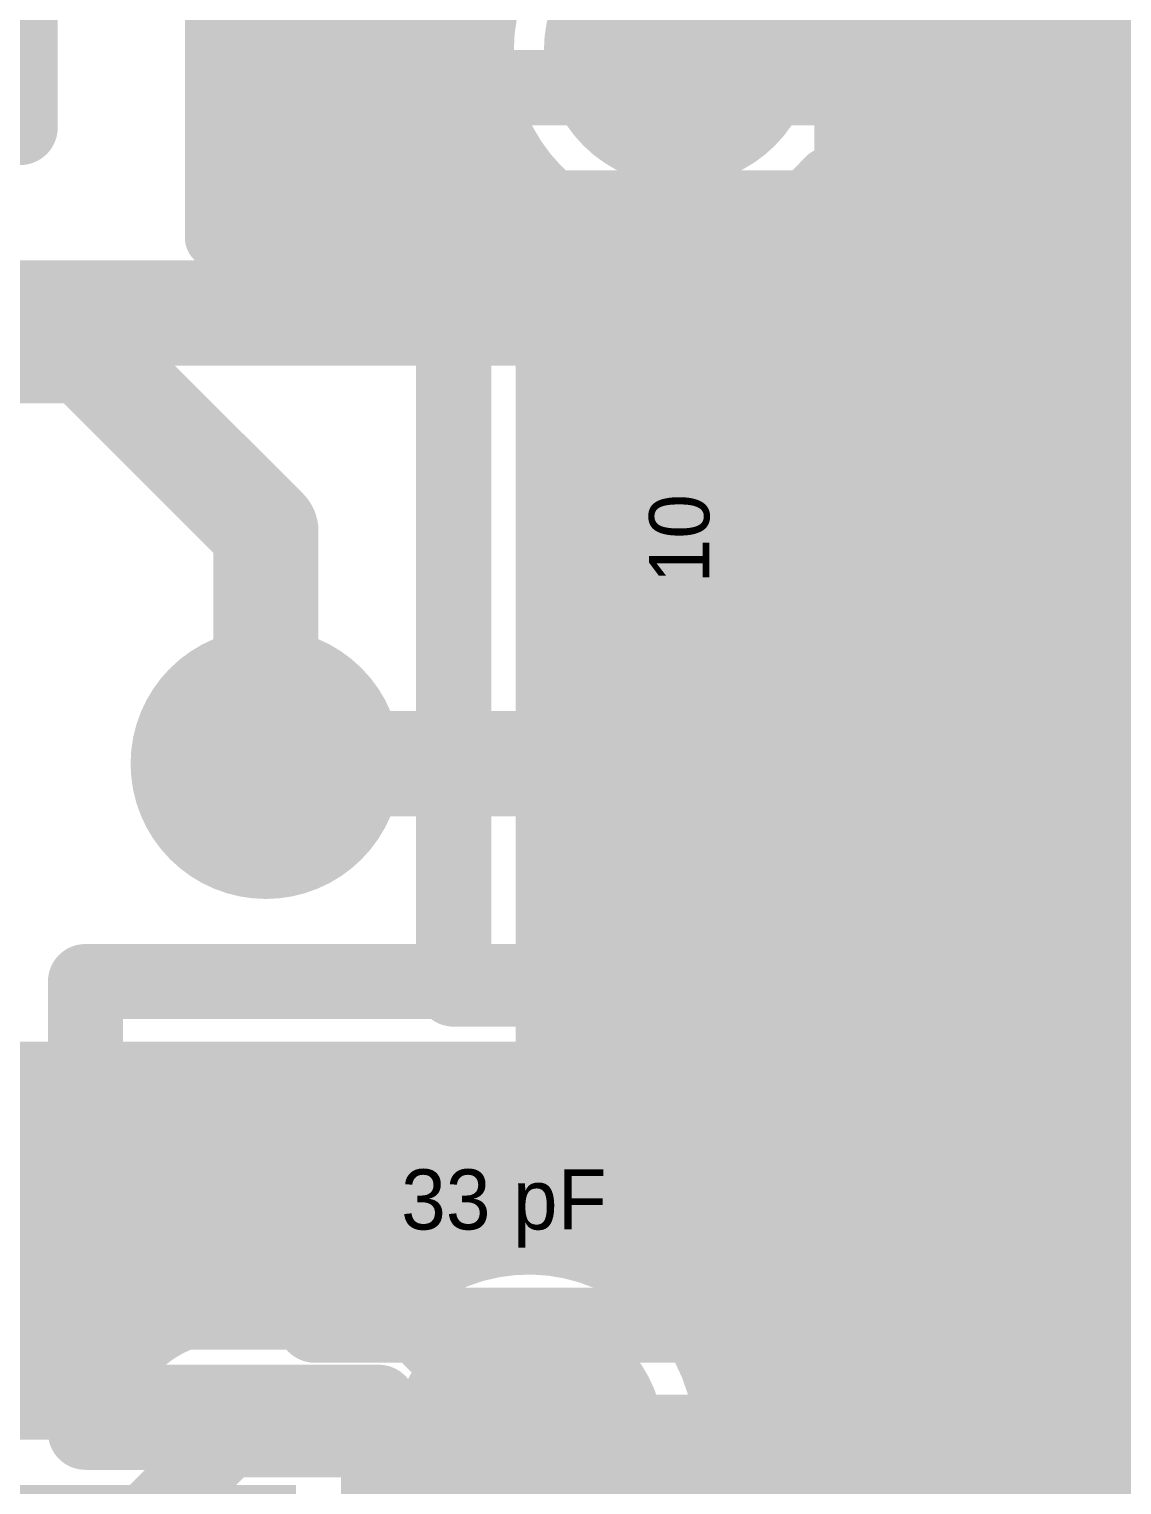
# Model space of a CAD drawing. Extents: x 7.81 to 12.22, y 5.5 to 10.76.
# Drawn here: x 9.3845 to 9.5299, y 7.721 to 7.9148 of the extents above; entities that cross this region are included whole.
import ezdxf

# ---------------------------------------------------------------- set-up
doc = ezdxf.new("R2010")
doc.units = 0
doc.layers.get('0').update_dxf_attribs({"linetype": 'CONTINUOUS'})
for name, color, linetype in [('BOTTOMLAYER', 5, 'CONTINUOUS'), ('BOTTOMSOLDER', 6, 'CONTINUOUS'), ('MECHANICAL1', 6, 'CONTINUOUS'), ('MULTILAYER', 9, 'CONTINUOUS'), ('TOPLAYER', 1, 'CONTINUOUS'), ('TOPOVERLAY', 2, 'CONTINUOUS'), ('TOPPASTE', 8, 'CONTINUOUS'), ('TOPSOLDER', 216, 'CONTINUOUS')]:
    doc.layers.add(name, color=color, linetype=linetype)

# ---------------------------------------------------------------- blocks, each defined once
blk = doc.blocks.new('0603_5')
at = {"layer": 'MECHANICAL1', "const_width": 0.01}
for points in [[(-0.000531, 0.015748), (-0.000531, -0.014252)], [(-0.000531, 0.015748), (0.059469, 0.015748)], [(0.059469, 0.015748), (0.059469, -0.014252)], [(-0.000531, -0.014252), (0.059469, -0.014252)]]:
    blk.add_lwpolyline(points, dxfattribs=at)
at = {"layer": 'MECHANICAL1', "const_width": 0.005}
for points in [[(-0.003031, 0.015748, 1), (0.001969, 0.015748, 1)], [(-0.003031, 0.015748, 1), (0.001969, 0.015748, 1)], [(0.056968, 0.015748, 1), (0.061969, 0.015748, 1)], [(0.056968, 0.015748, 1), (0.061969, 0.015748, 1)], [(-0.003031, -0.014252, 1), (0.001969, -0.014252, 1)], [(-0.003031, -0.014252, 1), (0.001969, -0.014252, 1)], [(0.056968, -0.014252, 1), (0.061969, -0.014252, 1)], [(0.056968, -0.014252, 1), (0.061969, -0.014252, 1)]]:
    blk.add_lwpolyline(points, format="xyb", close=True, dxfattribs=at)
at = {"layer": 'TOPLAYER'}
for points in [[(-0.015, -0.015), (0.015, -0.015), (-0.015, 0.015), (0.015, 0.015)], [(0.045, -0.015), (0.075, -0.015), (0.045, 0.015), (0.075, 0.015)]]:
    blk.add_solid(points, dxfattribs=at)
at = {"layer": 'TOPOVERLAY', "const_width": 0.01}
for points in [[(-0.03, 0.03), (-0.03, 0)], [(-0.03, 0.03), (0.09, 0.03)], [(0.09, 0.03), (0.09, -0.03)], [(-0.03, 0), (-0.03, -0.03)], [(-0.03, -0.03), (0.09, -0.03)]]:
    blk.add_lwpolyline(points, dxfattribs=at)
at = {"layer": 'TOPOVERLAY', "const_width": 0.005}
for points in [[(-0.0325, 0.03, 1), (-0.0275, 0.03, 1)], [(-0.0325, 0.03, 1), (-0.0275, 0.03, 1)], [(0.0875, 0.03, 1), (0.0925, 0.03, 1)], [(0.0875, 0.03, 1), (0.0925, 0.03, 1)], [(-0.0325, 0, 1), (-0.0275, 0, 1)], [(-0.0325, 0, 1), (-0.0275, 0, 1)], [(-0.0325, -0.03, 1), (-0.0275, -0.03, 1)], [(-0.0325, -0.03, 1), (-0.0275, -0.03, 1)], [(0.0875, -0.03, 1), (0.0925, -0.03, 1)], [(0.0875, -0.03, 1), (0.0925, -0.03, 1)]]:
    blk.add_lwpolyline(points, format="xyb", close=True, dxfattribs=at)
at = {"layer": 'TOPPASTE'}
for points in [[(-0.015, -0.015), (0.015, -0.015), (-0.015, 0.015), (0.015, 0.015)], [(0.045, -0.015), (0.075, -0.015), (0.045, 0.015), (0.075, 0.015)]]:
    blk.add_solid(points, dxfattribs=at)
at = {"layer": 'TOPSOLDER'}
for points in [[(-0.019, -0.019), (0.019, -0.019), (-0.019, 0.019), (0.019, 0.019)], [(0.041, -0.019), (0.079, -0.019), (0.041, 0.019), (0.079, 0.019)]]:
    blk.add_solid(points, dxfattribs=at)
blk = doc.blocks.new('0603_7')
at = {"layer": 'MECHANICAL1', "const_width": 0.01}
for points in [[(-0.000531, 0.015748), (-0.000531, -0.014252)], [(0.059469, 0.015748), (-0.000531, 0.015748)], [(0.059469, 0.015748), (0.059469, -0.014252)], [(0.059469, -0.014252), (-0.000531, -0.014252)]]:
    blk.add_lwpolyline(points, dxfattribs=at)
at = {"layer": 'MECHANICAL1', "const_width": 0.005}
for points in [[(-0.003031, 0.015748, 1), (0.001969, 0.015748, 1)], [(-0.003031, 0.015748, 1), (0.001969, 0.015748, 1)], [(0.056968, 0.015748, 1), (0.061969, 0.015748, 1)], [(0.056968, 0.015748, 1), (0.061969, 0.015748, 1)], [(-0.003031, -0.014252, 1), (0.001969, -0.014252, 1)], [(-0.003031, -0.014252, 1), (0.001969, -0.014252, 1)], [(0.056968, -0.014252, 1), (0.061969, -0.014252, 1)], [(0.056968, -0.014252, 1), (0.061969, -0.014252, 1)]]:
    blk.add_lwpolyline(points, format="xyb", close=True, dxfattribs=at)
at = {"layer": 'TOPLAYER'}
for points in [[(-0.015, -0.015), (0.015, -0.015), (-0.015, 0.015), (0.015, 0.015)], [(0.045, -0.015), (0.075, -0.015), (0.045, 0.015), (0.075, 0.015)]]:
    blk.add_solid(points, dxfattribs=at)
at = {"layer": 'TOPOVERLAY', "const_width": 0.01}
for points in [[(-0.03, 0.03), (-0.03, 0)], [(0.09, 0.03), (-0.03, 0.03)], [(0.09, 0.03), (0.09, -0.03)], [(-0.03, 0), (-0.03, -0.03)], [(0.09, -0.03), (-0.03, -0.03)]]:
    blk.add_lwpolyline(points, dxfattribs=at)
at = {"layer": 'TOPOVERLAY', "const_width": 0.005}
for points in [[(-0.0325, 0.03, 1), (-0.0275, 0.03, 1)], [(-0.0325, 0.03, 1), (-0.0275, 0.03, 1)], [(0.0875, 0.03, 1), (0.0925, 0.03, 1)], [(0.0875, 0.03, 1), (0.0925, 0.03, 1)], [(-0.0325, 0, 1), (-0.0275, 0, 1)], [(-0.0325, 0, 1), (-0.0275, 0, 1)], [(-0.0325, -0.03, 1), (-0.0275, -0.03, 1)], [(-0.0325, -0.03, 1), (-0.0275, -0.03, 1)], [(0.0875, -0.03, 1), (0.0925, -0.03, 1)], [(0.0875, -0.03, 1), (0.0925, -0.03, 1)]]:
    blk.add_lwpolyline(points, format="xyb", close=True, dxfattribs=at)
at = {"layer": 'TOPPASTE'}
for points in [[(-0.015, -0.015), (0.015, -0.015), (-0.015, 0.015), (0.015, 0.015)], [(0.045, -0.015), (0.075, -0.015), (0.045, 0.015), (0.075, 0.015)]]:
    blk.add_solid(points, dxfattribs=at)
at = {"layer": 'TOPSOLDER'}
for points in [[(-0.019, -0.019), (0.019, -0.019), (-0.019, 0.019), (0.019, 0.019)], [(0.041, -0.019), (0.079, -0.019), (0.041, 0.019), (0.079, 0.019)]]:
    blk.add_solid(points, dxfattribs=at)
blk = doc.blocks.new('0603_10')
at = {"layer": 'MECHANICAL1', "const_width": 0.01}
for points in [[(-0.000531, -0.014252), (-0.000531, 0.015748)], [(-0.000531, 0.015748), (0.059469, 0.015748)], [(0.059469, -0.014252), (0.059469, 0.015748)], [(-0.000531, -0.014252), (0.059469, -0.014252)]]:
    blk.add_lwpolyline(points, dxfattribs=at)
at = {"layer": 'MECHANICAL1', "const_width": 0.005}
for points in [[(-0.003031, 0.015748, 1), (0.001969, 0.015748, 1)], [(-0.003031, 0.015748, 1), (0.001969, 0.015748, 1)], [(0.056968, 0.015748, 1), (0.061969, 0.015748, 1)], [(0.056968, 0.015748, 1), (0.061969, 0.015748, 1)], [(-0.003031, -0.014252, 1), (0.001969, -0.014252, 1)], [(-0.003031, -0.014252, 1), (0.001969, -0.014252, 1)], [(0.056968, -0.014252, 1), (0.061969, -0.014252, 1)], [(0.056968, -0.014252, 1), (0.061969, -0.014252, 1)]]:
    blk.add_lwpolyline(points, format="xyb", close=True, dxfattribs=at)
at = {"layer": 'TOPLAYER'}
for points in [[(-0.015, -0.015), (0.015, -0.015), (-0.015, 0.015), (0.015, 0.015)], [(0.045, -0.015), (0.075, -0.015), (0.045, 0.015), (0.075, 0.015)]]:
    blk.add_solid(points, dxfattribs=at)
at = {"layer": 'TOPOVERLAY', "const_width": 0.01}
for points in [[(-0.03, 0), (-0.03, 0.03)], [(-0.03, 0.03), (0.09, 0.03)], [(0.09, -0.03), (0.09, 0.03)], [(-0.03, -0.03), (-0.03, 0)], [(-0.03, -0.03), (0.09, -0.03)]]:
    blk.add_lwpolyline(points, dxfattribs=at)
at = {"layer": 'TOPOVERLAY', "const_width": 0.005}
for points in [[(-0.0325, 0.03, 1), (-0.0275, 0.03, 1)], [(-0.0325, 0.03, 1), (-0.0275, 0.03, 1)], [(0.0875, 0.03, 1), (0.0925, 0.03, 1)], [(0.0875, 0.03, 1), (0.0925, 0.03, 1)], [(-0.0325, 0, 1), (-0.0275, 0, 1)], [(-0.0325, 0, 1), (-0.0275, 0, 1)], [(-0.0325, -0.03, 1), (-0.0275, -0.03, 1)], [(-0.0325, -0.03, 1), (-0.0275, -0.03, 1)], [(0.0875, -0.03, 1), (0.0925, -0.03, 1)], [(0.0875, -0.03, 1), (0.0925, -0.03, 1)]]:
    blk.add_lwpolyline(points, format="xyb", close=True, dxfattribs=at)
at = {"layer": 'TOPPASTE'}
for points in [[(-0.015, -0.015), (0.015, -0.015), (-0.015, 0.015), (0.015, 0.015)], [(0.045, -0.015), (0.075, -0.015), (0.045, 0.015), (0.075, 0.015)]]:
    blk.add_solid(points, dxfattribs=at)
at = {"layer": 'TOPSOLDER'}
for points in [[(-0.019, -0.019), (0.019, -0.019), (-0.019, 0.019), (0.019, 0.019)], [(0.041, -0.019), (0.079, -0.019), (0.041, 0.019), (0.079, 0.019)]]:
    blk.add_solid(points, dxfattribs=at)
blk = doc.blocks.new('0603_13')
at = {"layer": 'MECHANICAL1', "const_width": 0.01}
for points in [[(0.059469, 0.015748), (-0.000531, 0.015748)], [(-0.000531, 0.015748), (-0.000531, -0.014252)], [(0.059469, 0.015748), (0.059469, -0.014252)], [(0.059469, -0.014252), (-0.000531, -0.014252)]]:
    blk.add_lwpolyline(points, dxfattribs=at)
at = {"layer": 'MECHANICAL1', "const_width": 0.005}
for points in [[(-0.003031, 0.015748, 1), (0.001969, 0.015748, 1)], [(-0.003031, 0.015748, 1), (0.001969, 0.015748, 1)], [(0.056968, 0.015748, 1), (0.061969, 0.015748, 1)], [(0.056968, 0.015748, 1), (0.061969, 0.015748, 1)], [(-0.003031, -0.014252, 1), (0.001969, -0.014252, 1)], [(-0.003031, -0.014252, 1), (0.001969, -0.014252, 1)], [(0.056968, -0.014252, 1), (0.061969, -0.014252, 1)], [(0.056968, -0.014252, 1), (0.061969, -0.014252, 1)]]:
    blk.add_lwpolyline(points, format="xyb", close=True, dxfattribs=at)
at = {"layer": 'TOPLAYER'}
for points in [[(-0.015, -0.015), (0.015, -0.015), (-0.015, 0.015), (0.015, 0.015)], [(0.045, -0.015), (0.075, -0.015), (0.045, 0.015), (0.075, 0.015)]]:
    blk.add_solid(points, dxfattribs=at)
at = {"layer": 'TOPOVERLAY', "const_width": 0.01}
for points in [[(0.09, 0.03), (-0.03, 0.03)], [(-0.03, 0.03), (-0.03, 0)], [(0.09, 0.03), (0.09, -0.03)], [(-0.03, 0), (-0.03, -0.03)], [(0.09, -0.03), (-0.03, -0.03)]]:
    blk.add_lwpolyline(points, dxfattribs=at)
at = {"layer": 'TOPOVERLAY', "const_width": 0.005}
for points in [[(-0.0325, 0.03, 1), (-0.0275, 0.03, 1)], [(-0.0325, 0.03, 1), (-0.0275, 0.03, 1)], [(0.0875, 0.03, 1), (0.0925, 0.03, 1)], [(0.0875, 0.03, 1), (0.0925, 0.03, 1)], [(-0.0325, 0, 1), (-0.0275, 0, 1)], [(-0.0325, 0, 1), (-0.0275, 0, 1)], [(-0.0325, -0.03, 1), (-0.0275, -0.03, 1)], [(-0.0325, -0.03, 1), (-0.0275, -0.03, 1)], [(0.0875, -0.03, 1), (0.0925, -0.03, 1)], [(0.0875, -0.03, 1), (0.0925, -0.03, 1)]]:
    blk.add_lwpolyline(points, format="xyb", close=True, dxfattribs=at)
at = {"layer": 'TOPPASTE'}
for points in [[(-0.015, -0.015), (0.015, -0.015), (-0.015, 0.015), (0.015, 0.015)], [(0.045, -0.015), (0.075, -0.015), (0.045, 0.015), (0.075, 0.015)]]:
    blk.add_solid(points, dxfattribs=at)
at = {"layer": 'TOPSOLDER'}
for points in [[(-0.019, -0.019), (0.019, -0.019), (-0.019, 0.019), (0.019, 0.019)], [(0.041, -0.019), (0.079, -0.019), (0.041, 0.019), (0.079, 0.019)]]:
    blk.add_solid(points, dxfattribs=at)
blk = doc.blocks.new('TEST_POINT_PAD_4_22')
at = {"layer": 'BOTTOMSOLDER'}
blk.add_solid([(-0.039, -0.039), (0.039, -0.039), (-0.039, 0.039), (0.039, 0.039)], dxfattribs=at)
at = {"layer": 'MECHANICAL1', "const_width": 0.01}
for points in [[(-0.043307, -0.043307), (-0.043307, 0.043307)], [(-0.043307, 0.043307), (0, 0.043307)], [(0, 0.043307), (0.043307, 0.043307)], [(0.043307, -0.043307), (0.043307, 0.043307)], [(-0.043307, -0.043307), (0.043307, -0.043307)]]:
    blk.add_lwpolyline(points, dxfattribs=at)
at = {"layer": 'MECHANICAL1', "const_width": 0.005}
for points in [[(-0.045807, 0.043307, 1), (-0.040807, 0.043307, 1)], [(-0.045807, 0.043307, 1), (-0.040807, 0.043307, 1)], [(-0.0025, 0.043307, 1), (0.0025, 0.043307, 1)], [(-0.0025, 0.043307, 1), (0.0025, 0.043307, 1)], [(0.040807, 0.043307, 1), (0.045807, 0.043307, 1)], [(0.040807, 0.043307, 1), (0.045807, 0.043307, 1)], [(-0.045807, -0.043307, 1), (-0.040807, -0.043307, 1)], [(-0.045807, -0.043307, 1), (-0.040807, -0.043307, 1)], [(0.040807, -0.043307, 1), (0.045807, -0.043307, 1)], [(0.040807, -0.043307, 1), (0.045807, -0.043307, 1)]]:
    blk.add_lwpolyline(points, format="xyb", close=True, dxfattribs=at)
at = {"layer": 'MULTILAYER'}
blk.add_solid([(-0.035, -0.035), (0.035, -0.035), (-0.035, 0.035), (0.035, 0.035)], dxfattribs=at)
at = {"layer": 'TOPOVERLAY', "const_width": 0.01}
for points in [[(-0.043307, -0.043307), (-0.043307, 0.043307)], [(-0.043307, 0.043307), (0, 0.043307)], [(0, 0.043307), (0.043307, 0.043307)], [(0.043307, -0.043307), (0.043307, 0.043307)], [(-0.043307, -0.043307), (0.043307, -0.043307)]]:
    blk.add_lwpolyline(points, dxfattribs=at)
at = {"layer": 'TOPOVERLAY', "const_width": 0.005}
for points in [[(-0.045807, 0.043307, 1), (-0.040807, 0.043307, 1)], [(-0.045807, 0.043307, 1), (-0.040807, 0.043307, 1)], [(-0.0025, 0.043307, 1), (0.0025, 0.043307, 1)], [(-0.0025, 0.043307, 1), (0.0025, 0.043307, 1)], [(0.040807, 0.043307, 1), (0.045807, 0.043307, 1)], [(0.040807, 0.043307, 1), (0.045807, 0.043307, 1)], [(-0.045807, -0.043307, 1), (-0.040807, -0.043307, 1)], [(-0.045807, -0.043307, 1), (-0.040807, -0.043307, 1)], [(0.040807, -0.043307, 1), (0.045807, -0.043307, 1)], [(0.040807, -0.043307, 1), (0.045807, -0.043307, 1)]]:
    blk.add_lwpolyline(points, format="xyb", close=True, dxfattribs=at)
at = {"layer": 'TOPSOLDER'}
blk.add_solid([(-0.039, -0.039), (0.039, -0.039), (-0.039, 0.039), (0.039, 0.039)], dxfattribs=at)
blk = doc.blocks.new('3_PIN_ULTRA_SUPER_MINI_M26')
at = {"layer": 'MECHANICAL1', "const_width": 0.01}
for points in [[(0.041339, 0.051181), (0.009843, 0.051181)], [(0.009843, -0.011811), (0.009843, 0.051181)], [(0.041339, -0.011811), (0.041339, 0.051181)], [(-0.005906, 0.033465), (-0.005906, 0.045276)], [(0.009843, 0.045276), (-0.005906, 0.045276)], [(0.009843, 0.033465), (-0.005906, 0.033465)], [(0.057087, 0.025591), (0.041339, 0.025591)], [(0.057087, 0.01378), (0.057087, 0.025591)], [(0.057087, 0.01378), (0.041339, 0.01378)], [(-0.005906, -0.005906), (-0.005906, 0.005906)], [(0.009843, 0.005906), (-0.005906, 0.005906)], [(0.009843, -0.005906), (-0.005906, -0.005906)], [(0.041339, -0.011811), (0.009843, -0.011811)]]:
    blk.add_lwpolyline(points, dxfattribs=at)
at = {"layer": 'MECHANICAL1', "const_width": 0.005}
for points in [[(0.007343, 0.051181, 1), (0.012342, 0.051181, 1)], [(0.007343, 0.051181, 1), (0.012342, 0.051181, 1)], [(0.038839, 0.051181, 1), (0.043839, 0.051181, 1)], [(0.038839, 0.051181, 1), (0.043839, 0.051181, 1)], [(-0.008405, 0.045276, 1), (-0.003406, 0.045276, 1)], [(-0.008405, 0.045276, 1), (-0.003406, 0.045276, 1)], [(0.007343, 0.045276, 1), (0.012342, 0.045276, 1)], [(-0.008405, 0.033465, 1), (-0.003406, 0.033465, 1)], [(-0.008405, 0.033465, 1), (-0.003406, 0.033465, 1)], [(0.007343, 0.033465, 1), (0.012342, 0.033465, 1)], [(0.038839, 0.025591, 1), (0.043839, 0.025591, 1)], [(0.054587, 0.025591, 1), (0.059587, 0.025591, 1)], [(0.054587, 0.025591, 1), (0.059587, 0.025591, 1)], [(0.038839, 0.01378, 1), (0.043839, 0.01378, 1)], [(0.054587, 0.01378, 1), (0.059587, 0.01378, 1)], [(0.054587, 0.01378, 1), (0.059587, 0.01378, 1)], [(-0.008405, 0.005906, 1), (-0.003406, 0.005906, 1)], [(-0.008405, 0.005906, 1), (-0.003406, 0.005906, 1)], [(0.007343, 0.005906, 1), (0.012342, 0.005906, 1)], [(-0.008405, -0.005906, 1), (-0.003406, -0.005906, 1)], [(-0.008405, -0.005906, 1), (-0.003406, -0.005906, 1)], [(0.007343, -0.005906, 1), (0.012342, -0.005906, 1)], [(0.007343, -0.011811, 1), (0.012342, -0.011811, 1)], [(0.007343, -0.011811, 1), (0.012342, -0.011811, 1)], [(0.038839, -0.011811, 1), (0.043839, -0.011811, 1)], [(0.038839, -0.011811, 1), (0.043839, -0.011811, 1)]]:
    blk.add_lwpolyline(points, format="xyb", close=True, dxfattribs=at)
at = {"layer": 'TOPLAYER'}
for points in [[(-0.011811, 0.051181), (-0.011811, 0.027559), (0.011811, 0.051181), (0.011811, 0.027559)], [(0.03937, 0.031496), (0.03937, 0.007874), (0.062992, 0.031496), (0.062992, 0.007874)], [(-0.011811, 0.011811), (-0.011811, -0.011811), (0.011811, 0.011811), (0.011811, -0.011811)]]:
    blk.add_solid(points, dxfattribs=at)
at = {"layer": 'TOPOVERLAY', "const_width": 0.01}
for points in [[(-0.025591, 0.062992), (-0.025591, 0.064961)], [(0.057087, 0.064961), (-0.025591, 0.064961)], [(0.057087, 0.045276), (0.057087, 0.064961)], [(-0.025591, -0.025591), (-0.025591, 0.062992)], [(0.076772, 0.045276), (0.057087, 0.045276)], [(0.076772, -0.005906), (0.076772, 0.045276)], [(0.057087, -0.025591), (0.057087, -0.005906)], [(0.076772, -0.005906), (0.057087, -0.005906)], [(0.057087, -0.025591), (-0.025591, -0.025591)]]:
    blk.add_lwpolyline(points, dxfattribs=at)
at = {"layer": 'TOPOVERLAY', "const_width": 0.005}
for points in [[(-0.028091, 0.064961, 1), (-0.023091, 0.064961, 1)], [(-0.028091, 0.064961, 1), (-0.023091, 0.064961, 1)], [(0.054587, 0.064961, 1), (0.059587, 0.064961, 1)], [(0.054587, 0.064961, 1), (0.059587, 0.064961, 1)], [(-0.028091, 0.062992, 1), (-0.023091, 0.062992, 1)], [(-0.028091, 0.062992, 1), (-0.023091, 0.062992, 1)], [(0.054587, 0.045276, 1), (0.059587, 0.045276, 1)], [(0.054587, 0.045276, 1), (0.059587, 0.045276, 1)], [(0.074272, 0.045276, 1), (0.079272, 0.045276, 1)], [(0.074272, 0.045276, 1), (0.079272, 0.045276, 1)], [(0.054587, -0.005906, 1), (0.059587, -0.005906, 1)], [(0.054587, -0.005906, 1), (0.059587, -0.005906, 1)], [(0.074272, -0.005906, 1), (0.079272, -0.005906, 1)], [(0.074272, -0.005906, 1), (0.079272, -0.005906, 1)], [(-0.028091, -0.025591, 1), (-0.023091, -0.025591, 1)], [(-0.028091, -0.025591, 1), (-0.023091, -0.025591, 1)], [(0.054587, -0.025591, 1), (0.059587, -0.025591, 1)], [(0.054587, -0.025591, 1), (0.059587, -0.025591, 1)]]:
    blk.add_lwpolyline(points, format="xyb", close=True, dxfattribs=at)
at = {"layer": 'TOPPASTE'}
for points in [[(-0.011811, 0.051181), (-0.011811, 0.027559), (0.011811, 0.051181), (0.011811, 0.027559)], [(0.03937, 0.031496), (0.03937, 0.007874), (0.062992, 0.031496), (0.062992, 0.007874)], [(-0.011811, 0.011811), (-0.011811, -0.011811), (0.011811, 0.011811), (0.011811, -0.011811)]]:
    blk.add_solid(points, dxfattribs=at)
at = {"layer": 'TOPSOLDER'}
for points in [[(-0.015811, 0.055181), (-0.015811, 0.023559), (0.015811, 0.055181), (0.015811, 0.023559)], [(0.03537, 0.035496), (0.03537, 0.003874), (0.066992, 0.035496), (0.066992, 0.003874)], [(-0.015811, 0.015811), (-0.015811, -0.015811), (0.015811, 0.015811), (0.015811, -0.015811)]]:
    blk.add_solid(points, dxfattribs=at)
blk = doc.blocks.new('0603_40')
at = {"layer": 'MECHANICAL1', "const_width": 0.01}
for points in [[(-0.000531, 0.015748), (-0.000531, -0.014252)], [(-0.000531, 0.015748), (0.059469, 0.015748)], [(0.059469, 0.015748), (0.059469, -0.014252)], [(-0.000531, -0.014252), (0.059469, -0.014252)]]:
    blk.add_lwpolyline(points, dxfattribs=at)
at = {"layer": 'MECHANICAL1', "const_width": 0.005}
for points in [[(-0.003031, 0.015748, 1), (0.001969, 0.015748, 1)], [(-0.003031, 0.015748, 1), (0.001969, 0.015748, 1)], [(0.056968, 0.015748, 1), (0.061969, 0.015748, 1)], [(0.056968, 0.015748, 1), (0.061969, 0.015748, 1)], [(-0.003031, -0.014252, 1), (0.001969, -0.014252, 1)], [(-0.003031, -0.014252, 1), (0.001969, -0.014252, 1)], [(0.056968, -0.014252, 1), (0.061969, -0.014252, 1)], [(0.056968, -0.014252, 1), (0.061969, -0.014252, 1)]]:
    blk.add_lwpolyline(points, format="xyb", close=True, dxfattribs=at)
at = {"layer": 'TOPLAYER'}
for points in [[(-0.015, -0.015), (0.015, -0.015), (-0.015, 0.015), (0.015, 0.015)], [(0.045, -0.015), (0.075, -0.015), (0.045, 0.015), (0.075, 0.015)]]:
    blk.add_solid(points, dxfattribs=at)
at = {"layer": 'TOPOVERLAY', "const_width": 0.01}
for points in [[(-0.03, 0.03), (-0.03, 0)], [(-0.03, 0.03), (0.09, 0.03)], [(0.09, 0.03), (0.09, -0.03)], [(-0.03, 0), (-0.03, -0.03)], [(-0.03, -0.03), (0.09, -0.03)]]:
    blk.add_lwpolyline(points, dxfattribs=at)
at = {"layer": 'TOPOVERLAY', "const_width": 0.005}
for points in [[(-0.0325, 0.03, 1), (-0.0275, 0.03, 1)], [(-0.0325, 0.03, 1), (-0.0275, 0.03, 1)], [(0.0875, 0.03, 1), (0.0925, 0.03, 1)], [(0.0875, 0.03, 1), (0.0925, 0.03, 1)], [(-0.0325, 0, 1), (-0.0275, 0, 1)], [(-0.0325, 0, 1), (-0.0275, 0, 1)], [(-0.0325, -0.03, 1), (-0.0275, -0.03, 1)], [(-0.0325, -0.03, 1), (-0.0275, -0.03, 1)], [(0.0875, -0.03, 1), (0.0925, -0.03, 1)], [(0.0875, -0.03, 1), (0.0925, -0.03, 1)]]:
    blk.add_lwpolyline(points, format="xyb", close=True, dxfattribs=at)
at = {"layer": 'TOPPASTE'}
for points in [[(-0.015, -0.015), (0.015, -0.015), (-0.015, 0.015), (0.015, 0.015)], [(0.045, -0.015), (0.075, -0.015), (0.045, 0.015), (0.075, 0.015)]]:
    blk.add_solid(points, dxfattribs=at)
at = {"layer": 'TOPSOLDER'}
for points in [[(-0.019, -0.019), (0.019, -0.019), (-0.019, 0.019), (0.019, 0.019)], [(0.041, -0.019), (0.079, -0.019), (0.041, 0.019), (0.079, 0.019)]]:
    blk.add_solid(points, dxfattribs=at)
blk = doc.blocks.new('0603_45')
at = {"layer": 'MECHANICAL1', "const_width": 0.01}
for points in [[(-0.000531, 0.015748), (-0.000531, -0.014252)], [(0.059469, 0.015748), (-0.000531, 0.015748)], [(0.059469, 0.015748), (0.059469, -0.014252)], [(0.059469, -0.014252), (-0.000531, -0.014252)]]:
    blk.add_lwpolyline(points, dxfattribs=at)
at = {"layer": 'MECHANICAL1', "const_width": 0.005}
for points in [[(-0.003031, 0.015748, 1), (0.001969, 0.015748, 1)], [(-0.003031, 0.015748, 1), (0.001969, 0.015748, 1)], [(0.056968, 0.015748, 1), (0.061969, 0.015748, 1)], [(0.056968, 0.015748, 1), (0.061969, 0.015748, 1)], [(-0.003031, -0.014252, 1), (0.001969, -0.014252, 1)], [(-0.003031, -0.014252, 1), (0.001969, -0.014252, 1)], [(0.056968, -0.014252, 1), (0.061969, -0.014252, 1)], [(0.056968, -0.014252, 1), (0.061969, -0.014252, 1)]]:
    blk.add_lwpolyline(points, format="xyb", close=True, dxfattribs=at)
at = {"layer": 'TOPLAYER'}
for points in [[(-0.015, -0.015), (0.015, -0.015), (-0.015, 0.015), (0.015, 0.015)], [(0.045, -0.015), (0.075, -0.015), (0.045, 0.015), (0.075, 0.015)]]:
    blk.add_solid(points, dxfattribs=at)
at = {"layer": 'TOPOVERLAY', "const_width": 0.01}
for points in [[(-0.03, 0.03), (-0.03, 0)], [(0.09, 0.03), (-0.03, 0.03)], [(0.09, 0.03), (0.09, -0.03)], [(-0.03, 0), (-0.03, -0.03)], [(0.09, -0.03), (-0.03, -0.03)]]:
    blk.add_lwpolyline(points, dxfattribs=at)
at = {"layer": 'TOPOVERLAY', "const_width": 0.005}
for points in [[(-0.0325, 0.03, 1), (-0.0275, 0.03, 1)], [(-0.0325, 0.03, 1), (-0.0275, 0.03, 1)], [(0.0875, 0.03, 1), (0.0925, 0.03, 1)], [(0.0875, 0.03, 1), (0.0925, 0.03, 1)], [(-0.0325, 0, 1), (-0.0275, 0, 1)], [(-0.0325, 0, 1), (-0.0275, 0, 1)], [(-0.0325, -0.03, 1), (-0.0275, -0.03, 1)], [(-0.0325, -0.03, 1), (-0.0275, -0.03, 1)], [(0.0875, -0.03, 1), (0.0925, -0.03, 1)], [(0.0875, -0.03, 1), (0.0925, -0.03, 1)]]:
    blk.add_lwpolyline(points, format="xyb", close=True, dxfattribs=at)
at = {"layer": 'TOPPASTE'}
for points in [[(-0.015, -0.015), (0.015, -0.015), (-0.015, 0.015), (0.015, 0.015)], [(0.045, -0.015), (0.075, -0.015), (0.045, 0.015), (0.075, 0.015)]]:
    blk.add_solid(points, dxfattribs=at)
at = {"layer": 'TOPSOLDER'}
for points in [[(-0.019, -0.019), (0.019, -0.019), (-0.019, 0.019), (0.019, 0.019)], [(0.041, -0.019), (0.079, -0.019), (0.041, 0.019), (0.079, 0.019)]]:
    blk.add_solid(points, dxfattribs=at)

msp = doc.modelspace()

# ---------------------------------------------------------------- linework, layer by layer
at = {"layer": 'BOTTOMLAYER'}
for points, const_width in [([(9.409228, 7.887), (9.409228, 8.033)], 0.008), ([(9.41, 7.887), (9.41, 8.033)], 0.008), ([(9.415, 7.887), (9.415, 8.033)], 0.008), ([(9.42, 7.887), (9.42, 8.033)], 0.008), ([(9.425, 7.887), (9.425, 8.033)], 0.008), ([(9.43, 7.887), (9.43, 8.033)], 0.008), ([(9.435, 7.887), (9.435, 8.033)], 0.008), ([(9.44, 7.887), (9.44, 8.033)], 0.008), ([(9.445, 7.912), (9.445, 8.033)], 0.008), ([(9.409228, 7.915), (9.445174, 7.915)], 0.008), ([(9.471, 7.912), (9.612, 7.912)], 0.01), ([(9.445, 7.887), (9.445, 7.912)], 0.008), ([(9.409228, 7.91), (9.445077, 7.91)], 0.008), ([(9.409228, 7.905), (9.44596, 7.905)], 0.008), ([(9.409228, 7.9), (9.447935, 7.9)], 0.008), ([(9.45, 7.887), (9.45, 7.89667)], 0.008), ([(9.409228, 7.895), (9.451328, 7.895)], 0.008), ([(9.49, 7.575), (9.49, 7.894252)], 0.008), ([(9.490672, 7.895), (9.604958, 7.895)], 0.008), ([(9.490672, 7.895), (9.604958, 7.895)], 0.008), ([(9.495, 7.522), (9.495, 7.895)], 0.008), ([(9.5, 7.522), (9.5, 7.895)], 0.008), ([(9.505, 7.522), (9.505, 7.895)], 0.008), ([(9.51, 7.525042), (9.51, 7.895)], 0.008), ([(9.515, 7.530042), (9.515, 7.895)], 0.008), ([(9.52, 7.535042), (9.52, 7.895)], 0.008), ([(9.525, 7.540042), (9.525, 7.895)], 0.008), ([(9.53, 7.545042), (9.53, 7.895)], 0.008), ([(9.455, 7.75269), (9.455, 7.891506)], 0.008), ([(9.409228, 7.89), (9.457144, 7.89)], 0.008), ([(9.484856, 7.89), (9.609958, 7.89)], 0.008), ([(9.485, 7.59033), (9.485, 7.890091)], 0.008), ([(9.46, 7.751393), (9.46, 7.888442)], 0.008), ([(9.48, 7.665), (9.48, 7.887607)], 0.008), ([(9.409228, 7.887), (9.453228, 7.887)], 0.008), ([(9.453228, 7.776), (9.453228, 7.887)], 0.008), ([(9.465, 7.748909), (9.465, 7.886702)], 0.008), ([(9.47, 7.744748), (9.47, 7.886019)], 0.008), ([(9.475, 7.737), (9.475, 7.88631)], 0.008), ([(9.453228, 7.885), (9.614958, 7.885)], 0.008), ([(9.453228, 7.88), (9.619958, 7.88)], 0.008), ([(9.351, 7.872), (9.392, 7.872)], 0.014), ([(9.392, 7.872), (9.416, 7.848)], 0.014), ([(9.453228, 7.875), (9.624958, 7.875)], 0.008), ([(9.453228, 7.87), (9.629958, 7.87)], 0.008), ([(9.453228, 7.865), (9.634958, 7.865)], 0.008), ([(9.453228, 7.86), (9.637, 7.86)], 0.008), ([(9.453228, 7.855), (9.637, 7.855)], 0.008), ([(9.416, 7.817), (9.416, 7.848)], 0.014), ([(9.453228, 7.85), (9.637, 7.85)], 0.008), ([(9.453228, 7.845), (9.637, 7.845)], 0.008), ([(9.453228, 7.84), (9.637, 7.84)], 0.008), ([(9.453228, 7.835), (9.637, 7.835)], 0.008), ([(9.453228, 7.83), (9.637, 7.83)], 0.008), ([(9.453228, 7.825), (9.637, 7.825)], 0.008), ([(9.453228, 7.82), (9.637, 7.82)], 0.008), ([(9.453228, 7.815), (9.637, 7.815)], 0.008), ([(9.453228, 7.81), (9.637, 7.81)], 0.008), ([(9.453228, 7.805), (9.637, 7.805)], 0.008), ([(9.453228, 7.8), (9.637, 7.8)], 0.008), ([(9.453228, 7.795), (9.632763, 7.795)], 0.008), ([(9.453228, 7.79), (9.63, 7.79)], 0.008), ([(9.453228, 7.785), (9.628485, 7.785)], 0.008), ([(9.453228, 7.78), (9.628, 7.78)], 0.008), ([(9.371228, 7.776), (9.453228, 7.776)], 0.008), ([(9.371228, 7.775), (9.628485, 7.775)], 0.008), ([(9.385, 7.738), (9.385, 7.776)], 0.008), ([(9.39, 7.738), (9.39, 7.776)], 0.008), ([(9.395, 7.738), (9.395, 7.776)], 0.008), ([(9.4, 7.739961), (9.4, 7.776)], 0.008), ([(9.405, 7.742906), (9.405, 7.776)], 0.008), ([(9.41, 7.743971), (9.41, 7.776)], 0.008), ([(9.415, 7.744), (9.415, 7.776)], 0.008), ([(9.42, 7.744), (9.42, 7.776)], 0.008), ([(9.425, 7.744), (9.425, 7.776)], 0.008), ([(9.43, 7.744), (9.43, 7.776)], 0.008), ([(9.435, 7.747494), (9.435, 7.776)], 0.008), ([(9.44, 7.750558), (9.44, 7.776)], 0.008), ([(9.445, 7.752298), (9.445, 7.776)], 0.008), ([(9.45, 7.752981), (9.45, 7.776)], 0.008), ([(9.371228, 7.77), (9.63, 7.77)], 0.008), ([(9.371228, 7.765), (9.632763, 7.765)], 0.008), ([(9.371228, 7.76), (9.637387, 7.76)], 0.008), ([(9.371228, 7.755), (9.646859, 7.755)], 0.008), ([(9.371228, 7.75), (9.438876, 7.75)], 0.008), ([(9.463124, 7.75), (9.651859, 7.75)], 0.008), ([(9.371228, 7.745), (9.432238, 7.745)], 0.008), ([(9.411, 7.744), (9.431328, 7.744)], 0.008), ([(9.469762, 7.745), (9.642387, 7.745)], 0.008), ([(9.371228, 7.74), (9.400045, 7.74)], 0.008), ([(9.395228, 7.73527), (9.39896, 7.739002)], 0.008), ([(9.473517, 7.74), (9.637763, 7.74)], 0.008), ([(9.371228, 7.738), (9.395228, 7.738)], 0.008), ([(9.475739, 7.735), (9.635, 7.735)], 0.008), ([(9.476826, 7.73), (9.633485, 7.73)], 0.008), ([(9.379, 7.695), (9.411, 7.727)], 0.01), ([(9.411, 7.727), (9.451, 7.727)], 0.01), ([(9.476923, 7.725), (9.633, 7.725)], 0.008), ([(9.47604, 7.72), (9.633485, 7.72)], 0.008)]:
    msp.add_lwpolyline(points, dxfattribs=dict(at, const_width=const_width))
at = {"layer": 'BOTTOMLAYER', "const_width": 0.008}
for points in [[(9.490672, 7.895, -2.686607), (9.490672, 7.929)], [(9.431328, 7.744, -0.69481), (9.477, 7.727)], [(9.39896, 7.739002, -0.199327), (9.411, 7.744)], [(9.398979, 7.739021, -0.198912), (9.411, 7.744)], [(9.477, 7.727, -0.69481), (9.431328, 7.71)]]:
    msp.add_lwpolyline(points, format="xyb", dxfattribs=at)
at = {"layer": 'BOTTOMLAYER'}
for points, const_width in [([(9.407228, 7.915, 1), (9.411228, 7.915, 1)], 0.004), ([(9.443174, 7.915, 1), (9.447174, 7.915, 1)], 0.004), ([(9.4685, 7.912, 1), (9.4735, 7.912, 1)], 0.005), ([(9.443, 7.912, 1), (9.447, 7.912, 1)], 0.004), ([(9.443, 7.912, 1), (9.447, 7.912, 1)], 0.004), ([(9.407228, 7.91, 1), (9.411228, 7.91, 1)], 0.004), ([(9.443077, 7.91, 1), (9.447077, 7.91, 1)], 0.004), ([(9.407228, 7.905, 1), (9.411228, 7.905, 1)], 0.004), ([(9.44396, 7.905, 1), (9.44796, 7.905, 1)], 0.004), ([(9.407228, 7.9, 1), (9.411228, 7.9, 1)], 0.004), ([(9.445935, 7.9, 1), (9.449935, 7.9, 1)], 0.004), ([(9.448, 7.89667, 1), (9.452, 7.89667, 1)], 0.004), ([(9.407228, 7.895, 1), (9.411228, 7.895, 1)], 0.004), ([(9.449328, 7.895, 1), (9.453328, 7.895, 1)], 0.004), ([(9.488, 7.894252, 1), (9.492, 7.894252, 1)], 0.004), ([(9.488672, 7.895, 1), (9.492672, 7.895, 1)], 0.004), ([(9.488672, 7.895, 1), (9.492672, 7.895, 1)], 0.004), ([(9.488672, 7.895, 1), (9.492672, 7.895, 1)], 0.004), ([(9.493, 7.895, 1), (9.497, 7.895, 1)], 0.004), ([(9.498, 7.895, 1), (9.502, 7.895, 1)], 0.004), ([(9.503, 7.895, 1), (9.507, 7.895, 1)], 0.004), ([(9.508, 7.895, 1), (9.512, 7.895, 1)], 0.004), ([(9.513, 7.895, 1), (9.517, 7.895, 1)], 0.004), ([(9.518, 7.895, 1), (9.522, 7.895, 1)], 0.004), ([(9.523, 7.895, 1), (9.527, 7.895, 1)], 0.004), ([(9.528, 7.895, 1), (9.532, 7.895, 1)], 0.004), ([(9.453, 7.891506, 1), (9.457, 7.891506, 1)], 0.004), ([(9.407228, 7.89, 1), (9.411228, 7.89, 1)], 0.004), ([(9.455144, 7.89, 1), (9.459144, 7.89, 1)], 0.004), ([(9.482856, 7.89, 1), (9.486856, 7.89, 1)], 0.004), ([(9.483, 7.890091, 1), (9.487, 7.890091, 1)], 0.004), ([(9.458, 7.888442, 1), (9.462, 7.888442, 1)], 0.004), ([(9.478, 7.887607, 1), (9.482, 7.887607, 1)], 0.004), ([(9.407228, 7.887, 1), (9.411228, 7.887, 1)], 0.004), ([(9.407228, 7.887, 1), (9.411228, 7.887, 1)], 0.004), ([(9.408, 7.887, 1), (9.412, 7.887, 1)], 0.004), ([(9.413, 7.887, 1), (9.417, 7.887, 1)], 0.004), ([(9.418, 7.887, 1), (9.422, 7.887, 1)], 0.004), ([(9.423, 7.887, 1), (9.427, 7.887, 1)], 0.004), ([(9.428, 7.887, 1), (9.432, 7.887, 1)], 0.004), ([(9.433, 7.887, 1), (9.437, 7.887, 1)], 0.004), ([(9.438, 7.887, 1), (9.442, 7.887, 1)], 0.004), ([(9.443, 7.887, 1), (9.447, 7.887, 1)], 0.004), ([(9.448, 7.887, 1), (9.452, 7.887, 1)], 0.004), ([(9.451228, 7.887, 1), (9.455228, 7.887, 1)], 0.004), ([(9.451228, 7.887, 1), (9.455228, 7.887, 1)], 0.004), ([(9.463, 7.886702, 1), (9.467, 7.886702, 1)], 0.004), ([(9.468, 7.886019, 1), (9.472, 7.886019, 1)], 0.004), ([(9.473, 7.88631, 1), (9.477, 7.88631, 1)], 0.004), ([(9.451228, 7.885, 1), (9.455228, 7.885, 1)], 0.004), ([(9.451228, 7.88, 1), (9.455228, 7.88, 1)], 0.004), ([(9.3885, 7.872, 1), (9.3955, 7.872, 1)], 0.007), ([(9.3885, 7.872, 1), (9.3955, 7.872, 1)], 0.007), ([(9.451228, 7.875, 1), (9.455228, 7.875, 1)], 0.004), ([(9.451228, 7.87, 1), (9.455228, 7.87, 1)], 0.004), ([(9.451228, 7.865, 1), (9.455228, 7.865, 1)], 0.004), ([(9.451228, 7.86, 1), (9.455228, 7.86, 1)], 0.004), ([(9.451228, 7.855, 1), (9.455228, 7.855, 1)], 0.004), ([(9.4125, 7.848, 1), (9.4195, 7.848, 1)], 0.007), ([(9.4125, 7.848, 1), (9.4195, 7.848, 1)], 0.007), ([(9.451228, 7.85, 1), (9.455228, 7.85, 1)], 0.004), ([(9.451228, 7.845, 1), (9.455228, 7.845, 1)], 0.004), ([(9.451228, 7.84, 1), (9.455228, 7.84, 1)], 0.004), ([(9.451228, 7.835, 1), (9.455228, 7.835, 1)], 0.004), ([(9.451228, 7.83, 1), (9.455228, 7.83, 1)], 0.004), ([(9.451228, 7.825, 1), (9.455228, 7.825, 1)], 0.004), ([(9.4125, 7.817, 1), (9.4195, 7.817, 1)], 0.007), ([(9.451228, 7.82, 1), (9.455228, 7.82, 1)], 0.004), ([(9.451228, 7.815, 1), (9.455228, 7.815, 1)], 0.004), ([(9.451228, 7.81, 1), (9.455228, 7.81, 1)], 0.004), ([(9.451228, 7.805, 1), (9.455228, 7.805, 1)], 0.004), ([(9.451228, 7.8, 1), (9.455228, 7.8, 1)], 0.004), ([(9.451228, 7.795, 1), (9.455228, 7.795, 1)], 0.004), ([(9.451228, 7.79, 1), (9.455228, 7.79, 1)], 0.004), ([(9.451228, 7.785, 1), (9.455228, 7.785, 1)], 0.004), ([(9.451228, 7.78, 1), (9.455228, 7.78, 1)], 0.004), ([(9.383, 7.776, 1), (9.387, 7.776, 1)], 0.004), ([(9.388, 7.776, 1), (9.392, 7.776, 1)], 0.004), ([(9.393, 7.776, 1), (9.397, 7.776, 1)], 0.004), ([(9.398, 7.776, 1), (9.402, 7.776, 1)], 0.004), ([(9.403, 7.776, 1), (9.407, 7.776, 1)], 0.004), ([(9.408, 7.776, 1), (9.412, 7.776, 1)], 0.004), ([(9.413, 7.776, 1), (9.417, 7.776, 1)], 0.004), ([(9.418, 7.776, 1), (9.422, 7.776, 1)], 0.004), ([(9.423, 7.776, 1), (9.427, 7.776, 1)], 0.004), ([(9.428, 7.776, 1), (9.432, 7.776, 1)], 0.004), ([(9.433, 7.776, 1), (9.437, 7.776, 1)], 0.004), ([(9.438, 7.776, 1), (9.442, 7.776, 1)], 0.004), ([(9.443, 7.776, 1), (9.447, 7.776, 1)], 0.004), ([(9.448, 7.776, 1), (9.452, 7.776, 1)], 0.004), ([(9.451228, 7.776, 1), (9.455228, 7.776, 1)], 0.004), ([(9.451228, 7.776, 1), (9.455228, 7.776, 1)], 0.004), ([(9.443, 7.752298, 1), (9.447, 7.752298, 1)], 0.004), ([(9.448, 7.752981, 1), (9.452, 7.752981, 1)], 0.004), ([(9.453, 7.75269, 1), (9.457, 7.75269, 1)], 0.004), ([(9.436876, 7.75, 1), (9.440876, 7.75, 1)], 0.004), ([(9.438, 7.750558, 1), (9.442, 7.750558, 1)], 0.004), ([(9.458, 7.751393, 1), (9.462, 7.751393, 1)], 0.004), ([(9.461124, 7.75, 1), (9.465124, 7.75, 1)], 0.004), ([(9.463, 7.748909, 1), (9.467, 7.748909, 1)], 0.004), ([(9.433, 7.747494, 1), (9.437, 7.747494, 1)], 0.004), ([(9.408, 7.743971, 1), (9.412, 7.743971, 1)], 0.004), ([(9.409, 7.744, 1), (9.413, 7.744, 1)], 0.004), ([(9.409, 7.744, 1), (9.413, 7.744, 1)], 0.004), ([(9.409, 7.744, 1), (9.413, 7.744, 1)], 0.004), ([(9.413, 7.744, 1), (9.417, 7.744, 1)], 0.004), ([(9.418, 7.744, 1), (9.422, 7.744, 1)], 0.004), ([(9.423, 7.744, 1), (9.427, 7.744, 1)], 0.004), ([(9.428, 7.744, 1), (9.432, 7.744, 1)], 0.004), ([(9.429328, 7.744, 1), (9.433328, 7.744, 1)], 0.004), ([(9.429328, 7.744, 1), (9.433328, 7.744, 1)], 0.004), ([(9.430238, 7.745, 1), (9.434238, 7.745, 1)], 0.004), ([(9.467762, 7.745, 1), (9.471762, 7.745, 1)], 0.004), ([(9.468, 7.744748, 1), (9.472, 7.744748, 1)], 0.004), ([(9.403, 7.742906, 1), (9.407, 7.742906, 1)], 0.004), ([(9.39696, 7.739002, 1), (9.40096, 7.739002, 1)], 0.004), ([(9.39696, 7.739002, 1), (9.40096, 7.739002, 1)], 0.004), ([(9.396979, 7.739021, 1), (9.400979, 7.739021, 1)], 0.004), ([(9.398, 7.739961, 1), (9.402, 7.739961, 1)], 0.004), ([(9.398046, 7.74, 1), (9.402045, 7.74, 1)], 0.004), ([(9.471517, 7.74, 1), (9.475517, 7.74, 1)], 0.004), ([(9.383, 7.738, 1), (9.387, 7.738, 1)], 0.004), ([(9.388, 7.738, 1), (9.392, 7.738, 1)], 0.004), ([(9.393, 7.738, 1), (9.397, 7.738, 1)], 0.004), ([(9.393228, 7.738, 1), (9.397228, 7.738, 1)], 0.004), ([(9.473, 7.737, 1), (9.477, 7.737, 1)], 0.004), ([(9.393228, 7.73527, 1), (9.397228, 7.73527, 1)], 0.004), ([(9.473739, 7.735, 1), (9.477739, 7.735, 1)], 0.004), ([(9.474826, 7.73, 1), (9.478826, 7.73, 1)], 0.004), ([(9.4085, 7.727, 1), (9.4135, 7.727, 1)], 0.005), ([(9.4085, 7.727, 1), (9.4135, 7.727, 1)], 0.005), ([(9.4485, 7.727, 1), (9.4535, 7.727, 1)], 0.005), ([(9.475, 7.727, 1), (9.479, 7.727, 1)], 0.004), ([(9.475, 7.727, 1), (9.479, 7.727, 1)], 0.004), ([(9.474923, 7.725, 1), (9.478923, 7.725, 1)], 0.004), ([(9.47404, 7.72, 1), (9.47804, 7.72, 1)], 0.004)]:
    msp.add_lwpolyline(points, format="xyb", close=True, dxfattribs=dict(at, const_width=const_width))
at = {"layer": 'BOTTOMSOLDER', "const_width": 0.018}
for points in [[(9.419, 7.916, 1), (9.437, 7.916, 1)], [(9.462, 7.912, 1), (9.48, 7.912, 1)], [(9.515, 7.845, 1), (9.533, 7.845, 1)], [(9.407, 7.817, 1), (9.425, 7.817, 1)], [(9.374, 7.762, 1), (9.392, 7.762, 1)], [(9.442, 7.727, 1), (9.46, 7.727, 1)]]:
    msp.add_lwpolyline(points, format="xyb", close=True, dxfattribs=at)
at = {"layer": 'TOPLAYER'}
for points, const_width in [([(9.401, 7.943), (9.428, 7.916)], 0.01), ([(9.471, 7.877), (9.471, 7.944)], 0.01), ([(9.356, 7.877), (9.471, 7.877)], 0.014), ([(9.524, 7.815), (9.524, 7.873)], 0.01), ([(9.416, 7.817), (9.471, 7.817)], 0.014), ([(9.471, 7.817), (9.479, 7.809)], 0.01), ([(9.479, 7.761), (9.479, 7.809)], 0.01), ([(9.346, 7.762), (9.383, 7.762)], 0.014), ([(9.479, 7.761), (9.482, 7.758)], 0.01), ([(9.422, 7.757), (9.422, 7.758)], 0.01), ([(9.422, 7.757), (9.451, 7.727)], 0.01), ([(9.482, 7.758), (9.485, 7.755)], 0.01), ([(9.485, 7.755), (9.524, 7.755)], 0.01), ([(9.51837, 7.74937), (9.524, 7.755)], 0.01), ([(9.51837, 7.695), (9.51837, 7.74937)], 0.01)]:
    msp.add_lwpolyline(points, dxfattribs=dict(at, const_width=const_width))
for points, const_width in [([(9.4255, 7.916, 1), (9.4305, 7.916, 1)], 0.005), ([(9.4675, 7.877, 1), (9.4745, 7.877, 1)], 0.007), ([(9.4685, 7.877, 1), (9.4735, 7.877, 1)], 0.005), ([(9.5215, 7.873, 1), (9.5265, 7.873, 1)], 0.005), ([(9.4125, 7.817, 1), (9.4195, 7.817, 1)], 0.007), ([(9.4675, 7.817, 1), (9.4745, 7.817, 1)], 0.007), ([(9.4685, 7.817, 1), (9.4735, 7.817, 1)], 0.005), ([(9.5215, 7.815, 1), (9.5265, 7.815, 1)], 0.005), ([(9.4765, 7.809, 1), (9.4815, 7.809, 1)], 0.005), ([(9.4765, 7.809, 1), (9.4815, 7.809, 1)], 0.005), ([(9.3795, 7.762, 1), (9.3865, 7.762, 1)], 0.007), ([(9.4765, 7.761, 1), (9.4815, 7.761, 1)], 0.005), ([(9.4765, 7.761, 1), (9.4815, 7.761, 1)], 0.005), ([(9.4195, 7.758, 1), (9.4245, 7.758, 1)], 0.005), ([(9.4195, 7.757, 1), (9.4245, 7.757, 1)], 0.005), ([(9.4195, 7.757, 1), (9.4245, 7.757, 1)], 0.005), ([(9.4795, 7.758, 1), (9.4845, 7.758, 1)], 0.005), ([(9.4795, 7.758, 1), (9.4845, 7.758, 1)], 0.005), ([(9.4825, 7.755, 1), (9.4875, 7.755, 1)], 0.005), ([(9.4825, 7.755, 1), (9.4875, 7.755, 1)], 0.005), ([(9.5215, 7.755, 1), (9.5265, 7.755, 1)], 0.005), ([(9.5215, 7.755, 1), (9.5265, 7.755, 1)], 0.005), ([(9.51587, 7.74937, 1), (9.52087, 7.74937, 1)], 0.005), ([(9.51587, 7.74937, 1), (9.52087, 7.74937, 1)], 0.005), ([(9.4485, 7.727, 1), (9.4535, 7.727, 1)], 0.005)]:
    msp.add_lwpolyline(points, format="xyb", close=True, dxfattribs=dict(at, const_width=const_width))
at = {"layer": 'TOPSOLDER', "const_width": 0.018}
for points in [[(9.419, 7.916, 1), (9.437, 7.916, 1)], [(9.462, 7.912, 1), (9.48, 7.912, 1)], [(9.515, 7.845, 1), (9.533, 7.845, 1)], [(9.407, 7.817, 1), (9.425, 7.817, 1)], [(9.374, 7.762, 1), (9.392, 7.762, 1)], [(9.442, 7.727, 1), (9.46, 7.727, 1)]]:
    msp.add_lwpolyline(points, format="xyb", close=True, dxfattribs=at)

# ---------------------------------------------------------------- block references
for name, p in [('TEST_POINT_PAD_4_22', (9.34, 7.945)), ('0603_10', (9.524, 7.755))]:
    msp.add_blockref(name, p)
for name, p, rotation in [('0603_40', (9.471, 7.817), 90), ('0603_45', (9.584, 7.873), 180), ('0603_7', (9.584, 7.815), 180), ('0603_13', (9.482, 7.758), 180), ('0603_5', (9.401, 7.642), 90), ('3_PIN_ULTRA_SUPER_MINI_M26', (9.479, 7.695), 270)]:
    msp.add_blockref(name, p, dxfattribs=dict(rotation=rotation))

# ---------------------------------------------------------------- texts
at = {"layer": 'MECHANICAL1'}
msp.add_text('10', height=0.008, rotation=90, dxfattribs=at).set_placement((9.475, 7.841))
msp.add_text('33 pF', height=0.008, dxfattribs=at).set_placement((9.434, 7.755))

doc.saveas('drawing.dxf')
